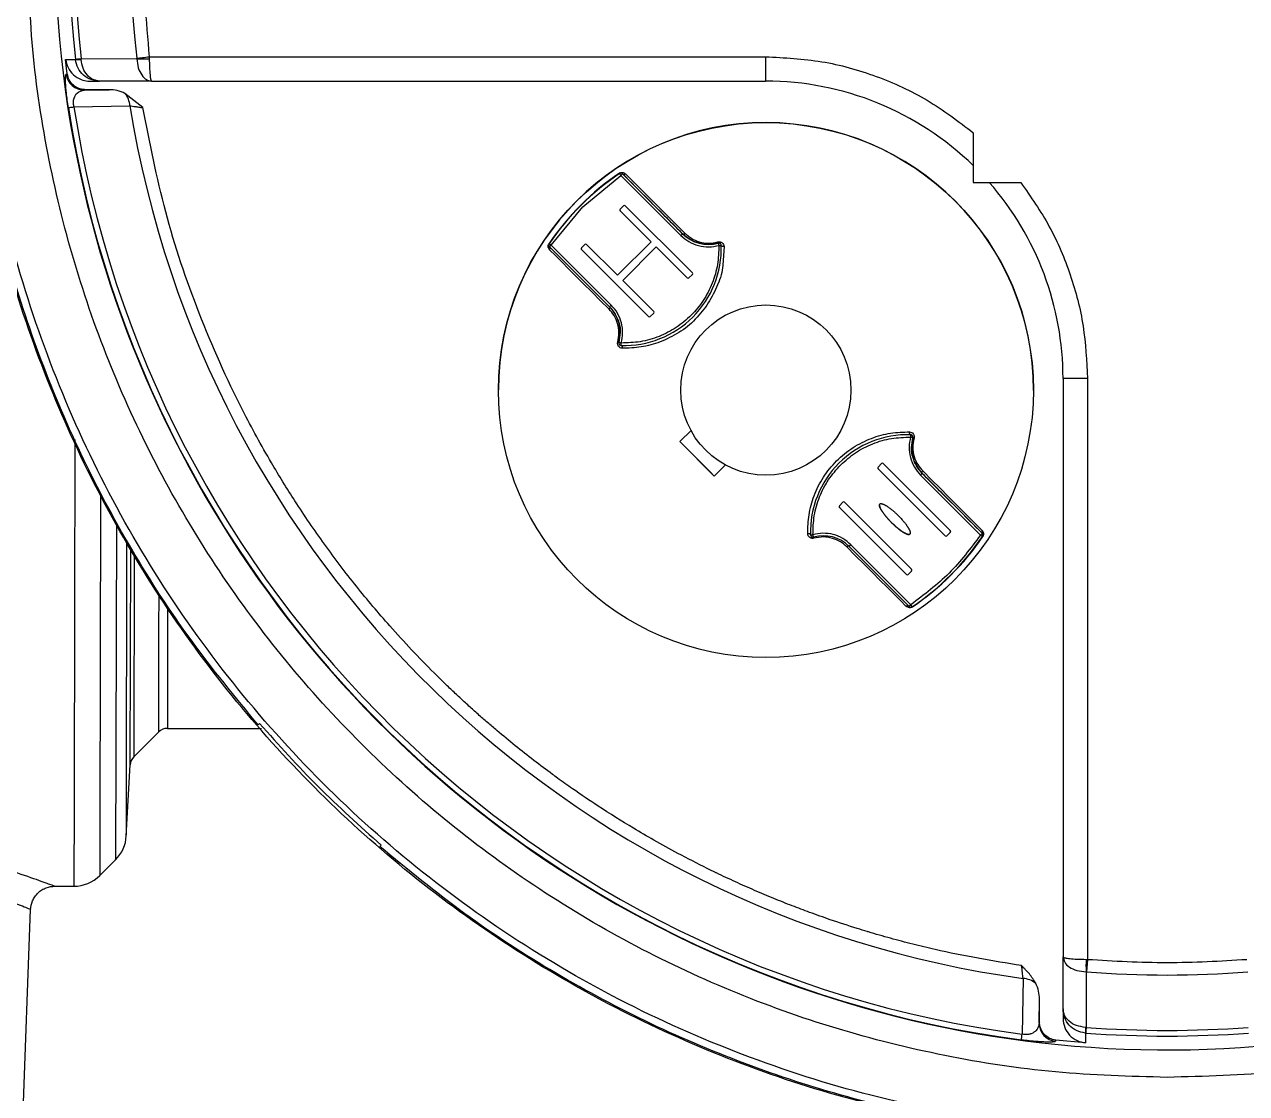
# Model space of a CAD drawing. Header units: millimetres. Extents: x 2404 to 4548, y 1024 to 2541.
# Drawn here: x 2964.2 to 3064.7, y 2118.3 to 2206.2 of the extents above; entities that cross this region are included whole.
import ezdxf

# ---------------------------------------------------------------- set-up
doc = ezdxf.new("R2010")
doc.units = ezdxf.units.MM

msp = doc.modelspace()

# ---------------------------------------------------------------- linework, layer by layer
at = {"color": 7, "linetype": 'Continuous', "lineweight": 25}
for p, q in [((2967.59, 2203.361), (2968.394, 2203.359)), ((2967.727, 2202.185), (2967.59, 2203.361)), ((2968.392, 2203.376), (2968.394, 2203.359)), ((2968.855, 2203.428), (2973.44, 2203.42)), ((2968.86, 2203.359), (2968.855, 2203.428)), ((2973.44, 2203.42), (2973.437, 2203.46)), ((2974.463, 2203.58), (3025.154, 2203.58)), ((2974.463, 2203.58), (2974.466, 2203.42)), ((3025.154, 2203.58), (3025.154, 2201.58)), ((2967.633, 2202.152), (2967.727, 2202.185)), ((2969.58, 2201.58), (2970.369, 2201.58)), ((2970.369, 2201.58), (2970.077, 2201.633)), ((2970.369, 2201.58), (2970.106, 2201.642)), ((2974.663, 2201.58), (2970.369, 2201.58)), ((2974.663, 2201.58), (3025.154, 2201.58)), ((2969.119, 2200.836), (2971.161, 2200.87)), ((2971.161, 2200.87), (2969.217, 2200.87)), ((2973.943, 2199.396), (2972.468, 2200.571)), ((2968.272, 2199.464), (2972.872, 2199.547)), ((3042.236, 2197.329), (3042.236, 2193.243)), ((3010.117, 2191.226), (3013.255, 2193.815)), ((3013.143, 2193.981), (3013.13, 2194.001)), ((3013.143, 2193.981), (3013.143, 2193.981)), ((3013.255, 2193.815), (3018.188, 2188.882)), ((3013.397, 2193.956), (3018.329, 2189.024)), ((3013.397, 2193.956), (3013.397, 2193.956)), ((3042.236, 2193.243), (3046.137, 2193.243)), ((3007.528, 2188.087), (3010.117, 2191.226)), ((3013.193, 2191.049), (3013.476, 2191.332)), ((3013.617, 2191.332), (3019.132, 2185.816)), ((3015.738, 2188.362), (3013.193, 2190.908)), ((3013.193, 2190.908), (3013.193, 2190.908)), ((3015.738, 2188.362), (3013.193, 2190.908)), ((3007.328, 2188.088), (3007.328, 2188.088)), ((3007.362, 2188.199), (3007.342, 2188.213)), ((3007.362, 2188.199), (3007.362, 2188.199)), ((3012.46, 2183.155), (3007.528, 2188.087)), ((3010.011, 2187.867), (3010.294, 2188.15)), ((3010.435, 2188.15), (3012.981, 2185.604)), ((3012.981, 2185.604), (3015.738, 2188.362)), ((3015.738, 2188.362), (3015.738, 2188.362)), ((3018.329, 2189.024), (3018.329, 2189.024)), ((3007.39, 2187.71), (3007.292, 2187.888)), ((3012.319, 2183.013), (3007.386, 2187.946)), ((3015.526, 2182.21), (3010.011, 2187.726)), ((3010.011, 2187.726), (3010.011, 2187.726)), ((3015.526, 2182.21), (3010.011, 2187.726)), ((3016.163, 2187.938), (3013.405, 2185.18)), ((3016.163, 2187.938), (3013.405, 2185.18)), ((3018.708, 2185.392), (3016.163, 2187.938)), ((3016.163, 2187.938), (3016.163, 2187.938)), ((3018.708, 2185.392), (3016.163, 2187.938)), ((3021.511, 2187.823), (3021.511, 2187.823)), ((3021.736, 2187.977), (3021.635, 2186.466)), ((3013.405, 2185.18), (3015.951, 2182.635)), ((3013.405, 2185.18), (3013.405, 2185.18)), ((3018.708, 2185.392), (3018.708, 2185.392)), ((3019.132, 2185.675), (3018.85, 2185.392)), ((3019.132, 2185.675), (3018.85, 2185.392)), ((3018.85, 2185.392), (3018.85, 2185.392)), ((3019.132, 2185.675), (3019.132, 2185.675)), ((3015.526, 2182.21), (3015.526, 2182.21)), ((3015.951, 2182.493), (3015.668, 2182.21)), ((3015.951, 2182.493), (3015.668, 2182.21)), ((3015.668, 2182.21), (3015.668, 2182.21)), ((3015.951, 2182.493), (3015.951, 2182.493)), ((3013.081, 2180.035), (3013.081, 2180.035)), ((3013.196, 2180.889), (3013.088, 2180.089)), ((3013.275, 2179.835), (3013.281, 2180.035)), ((3049.618, 2177.116), (3049.618, 2129.539)), ((3051.618, 2177.116), (3051.618, 2129.339)), ((3003.178, 2176.188), (3003.178, 2176.188)), ((3047.178, 2176.141), (3047.178, 2176.141)), ((3018.107, 2171.922), (3019.021, 2172.835)), ((3019.021, 2172.835), (3019.021, 2172.835)), ((3037.082, 2172.494), (3037.076, 2172.294)), ((3037.161, 2171.44), (3037.268, 2172.24)), ((3037.276, 2172.294), (3037.276, 2172.294)), ((3018.107, 2171.922), (3020.936, 2169.093)), ((3021.849, 2170.007), (3020.936, 2169.093)), ((3020.936, 2169.093), (3021.849, 2170.007)), ((3021.849, 2170.007), (3021.849, 2170.007)), ((3034.406, 2169.836), (3034.689, 2170.119)), ((3034.83, 2170.119), (3040.346, 2164.603)), ((3020.936, 2169.093), (3020.936, 2169.093)), ((3039.921, 2164.179), (3034.406, 2169.694)), ((3034.406, 2169.694), (3034.406, 2169.694)), ((3039.921, 2164.179), (3034.406, 2169.694)), ((3037.896, 2169.174), (3042.829, 2164.242)), ((3038.037, 2169.316), (3042.97, 2164.383)), ((3038.037, 2169.316), (3038.037, 2169.316)), ((3031.224, 2166.654), (3031.507, 2166.937)), ((3036.739, 2160.997), (3031.224, 2166.512)), ((3031.224, 2166.512), (3031.224, 2166.512)), ((3036.739, 2160.997), (3031.224, 2166.512)), ((3031.648, 2166.937), (3037.164, 2161.421)), ((2971.761, 2165.196), (2971.702, 2137.537)), ((3028.846, 2164.506), (3028.846, 2164.506)), ((3039.921, 2164.179), (3039.921, 2164.179)), ((3040.346, 2164.462), (3040.063, 2164.179)), ((3040.346, 2164.462), (3040.063, 2164.179)), ((3040.063, 2164.179), (3040.063, 2164.179)), ((3040.346, 2164.462), (3040.346, 2164.462)), ((3042.966, 2164.619), (3043.072, 2164.428)), ((3042.97, 2164.383), (3042.97, 2164.383)), ((3043.015, 2164.116), (3042.994, 2164.13)), ((3043.029, 2164.241), (3043.029, 2164.242)), ((2972.9, 2145.352), (2972.938, 2163.114)), ((3036.96, 2158.373), (3032.027, 2163.305)), ((3037.101, 2158.514), (3032.168, 2163.447)), ((2973.229, 2162.678), (2973.193, 2146.006)), ((3036.739, 2160.997), (3036.739, 2160.997)), ((3037.164, 2161.28), (3036.881, 2160.997)), ((3037.164, 2161.28), (3036.881, 2160.997)), ((3036.881, 2160.997), (3036.881, 2160.997)), ((3037.164, 2161.28), (3037.164, 2161.28)), ((3036.902, 2158.278), (3036.724, 2158.377)), ((3037.213, 2158.348), (3037.227, 2158.328)), ((2973.193, 2146.006), (2975.246, 2148.051)), ((2975.954, 2148.342), (2983.702, 2148.325)), ((2983.429, 2148.617), (2983.541, 2148.728)), ((2972.579, 2139.464), (2972.9, 2145.352)), ((2993.536, 2138.733), (2993.425, 2138.621)), ((2970.392, 2136.233), (2971.702, 2137.537)), ((2966.711, 2135.362), (2968.269, 2135.358)), ((2963.965, 2113.368), (2964.708, 2133.436)), ((3049.618, 2129.539), (3049.673, 2129.493)), ((3049.618, 2129.539), (3049.685, 2129.318)), ((3049.618, 2125.26), (3049.618, 2129.539)), ((3051.51, 2129.34), (3051.618, 2129.339)), ((3051.618, 2129.339), (3051.537, 2128.31)), ((3046.332, 2127.766), (3046.25, 2123.179)), ((3051.537, 2128.31), (3051.51, 2128.311)), ((3051.51, 2128.311), (3051.516, 2123.742)), ((3047.646, 2124.089), (3047.679, 2126.054)), ((3047.679, 2124.183), (3047.679, 2126.054)), ((3049.618, 2125.26), (3049.618, 2124.474)), ((3051.516, 2123.742), (3051.469, 2123.744)), ((3051.469, 2123.278), (3051.481, 2123.278)), ((3051.469, 2123.278), (3051.471, 2122.477)), ((3049.027, 2122.69), (3048.995, 2122.599)), ((3051.471, 2122.477), (3049.027, 2122.69))]:
    msp.add_line(p, q, dxfattribs=at)
at = {"color": 7, "linetype": 'Continuous', "lineweight": 25, "flags": 128}
for points in [[(2968.392, 2203.376), (2968.406, 2203.378), (2968.434, 2203.381), (2968.474, 2203.385), (2968.527, 2203.391), (2968.592, 2203.399), (2968.669, 2203.407), (2968.757, 2203.417), (2968.855, 2203.428)], [(2973.437, 2203.46), (2973.544, 2203.473), (2973.659, 2203.486), (2973.782, 2203.5), (2973.911, 2203.516), (2974.044, 2203.531), (2974.182, 2203.547), (2974.321, 2203.564), (2974.463, 2203.58)], [(2969.119, 2200.836), (2969.174, 2200.855), (2969.217, 2200.87)], [(2967.812, 2199.393), (2967.826, 2199.395), (2967.853, 2199.399), (2967.893, 2199.405), (2967.946, 2199.413), (2968.011, 2199.423), (2968.087, 2199.435), (2968.175, 2199.449), (2968.272, 2199.464)], [(3013.143, 2193.981), (3013.146, 2193.977), (3013.152, 2193.968), (3013.162, 2193.953), (3013.176, 2193.932), (3013.193, 2193.907), (3013.213, 2193.878), (3013.234, 2193.847), (3013.255, 2193.815)], [(3013.397, 2193.956), (3013.394, 2193.954), (3013.386, 2193.946), (3013.373, 2193.932), (3013.355, 2193.915), (3013.334, 2193.893), (3013.31, 2193.869), (3013.283, 2193.842), (3013.255, 2193.815)], [(3013.633, 2193.953), (3014.115, 2193.47), (3014.637, 2192.948), (3015.198, 2192.387), (3015.797, 2191.788), (3016.43, 2191.155), (3017.097, 2190.488), (3017.796, 2189.789), (3018.525, 2189.06)], [(3018.329, 2189.024), (3018.346, 2189.012), (3018.366, 2189.005), (3018.389, 2189.002), (3018.414, 2189.005), (3018.441, 2189.012), (3018.47, 2189.024), (3018.498, 2189.04), (3018.525, 2189.06)], [(3007.362, 2188.199), (3007.365, 2188.197), (3007.375, 2188.191), (3007.39, 2188.18), (3007.411, 2188.166), (3007.436, 2188.149), (3007.464, 2188.13), (3007.496, 2188.109), (3007.528, 2188.087)], [(3007.386, 2187.946), (3007.389, 2187.949), (3007.397, 2187.957), (3007.41, 2187.97), (3007.428, 2187.987), (3007.449, 2188.009), (3007.474, 2188.033), (3007.5, 2188.06), (3007.528, 2188.087)], [(3018.329, 2189.024), (3018.327, 2189.021), (3018.319, 2189.013), (3018.306, 2189), (3018.288, 2188.982), (3018.267, 2188.961), (3018.242, 2188.936), (3018.216, 2188.91), (3018.188, 2188.882)], [(3021.254, 2188.255), (3021.255, 2188.251), (3021.258, 2188.24), (3021.263, 2188.222), (3021.27, 2188.198), (3021.278, 2188.169), (3021.287, 2188.136), (3021.297, 2188.099), (3021.308, 2188.062)], [(3021.308, 2188.062), (3021.347, 2188.063), (3021.384, 2188.064), (3021.419, 2188.065), (3021.449, 2188.066), (3021.474, 2188.067), (3021.492, 2188.067), (3021.504, 2188.068), (3021.508, 2188.068)], [(3021.736, 2187.977), (3021.693, 2187.976), (3021.652, 2187.978), (3021.612, 2187.985), (3021.577, 2187.996), (3021.548, 2188.011), (3021.526, 2188.028), (3021.513, 2188.047), (3021.508, 2188.068)], [(3012.283, 2182.818), (3011.554, 2183.546), (3010.855, 2184.245), (3010.188, 2184.913), (3009.554, 2185.546), (3008.956, 2186.144), (3008.395, 2186.706), (3007.873, 2187.228), (3007.39, 2187.71)], [(3012.319, 2183.013), (3012.322, 2183.016), (3012.33, 2183.024), (3012.343, 2183.037), (3012.36, 2183.055), (3012.382, 2183.076), (3012.406, 2183.101), (3012.433, 2183.127), (3012.46, 2183.155)], [(3012.319, 2183.013), (3012.331, 2182.997), (3012.338, 2182.977), (3012.341, 2182.954), (3012.338, 2182.929), (3012.331, 2182.901), (3012.319, 2182.873), (3012.303, 2182.845), (3012.283, 2182.818)], [(3013.088, 2180.089), (3013.092, 2180.088), (3013.103, 2180.085), (3013.121, 2180.08), (3013.145, 2180.073), (3013.174, 2180.065), (3013.207, 2180.056), (3013.243, 2180.046), (3013.281, 2180.035)], [(3013.275, 2179.835), (3013.295, 2179.83), (3013.315, 2179.816), (3013.332, 2179.794), (3013.346, 2179.765), (3013.357, 2179.73), (3013.364, 2179.691), (3013.367, 2179.65), (3013.366, 2179.607)], [(3051.618, 2177.116), (3051.228, 2177.116), (3050.852, 2177.116), (3050.507, 2177.116), (3050.204, 2177.116), (3049.955, 2177.116), (3049.77, 2177.116), (3049.656, 2177.116), (3049.618, 2177.116)], [(2968.348, 2172.101), (2968.346, 2171.243), (2968.337, 2166.94), (2968.328, 2162.845), (2968.32, 2158.976), (2968.312, 2155.353), (2968.305, 2151.989), (2968.298, 2148.902), (2968.292, 2146.104), (2968.287, 2143.608), (2968.282, 2141.426), (2968.278, 2139.567), (2968.275, 2138.04), (2968.272, 2136.85), (2968.27, 2136.005), (2968.269, 2135.507), (2968.269, 2135.358)], [(3037.082, 2172.494), (3037.061, 2172.499), (3037.042, 2172.513), (3037.024, 2172.535), (3037.01, 2172.564), (3036.999, 2172.599), (3036.992, 2172.638), (3036.989, 2172.679), (3036.991, 2172.722)], [(3037.268, 2172.24), (3037.265, 2172.241), (3037.254, 2172.244), (3037.236, 2172.249), (3037.212, 2172.256), (3037.183, 2172.264), (3037.149, 2172.273), (3037.113, 2172.283), (3037.076, 2172.294)], [(3020.936, 2169.093), (3020.583, 2169.446), (3020.229, 2169.8), (3019.875, 2170.154), (3019.521, 2170.508), (3019.167, 2170.862), (3018.814, 2171.215), (3018.46, 2171.569), (3018.107, 2171.922)], [(3038.037, 2169.316), (3038.035, 2169.313), (3038.027, 2169.305), (3038.014, 2169.292), (3037.996, 2169.274), (3037.975, 2169.253), (3037.95, 2169.228), (3037.924, 2169.202), (3037.896, 2169.174)], [(3038.037, 2169.316), (3038.026, 2169.332), (3038.018, 2169.352), (3038.016, 2169.375), (3038.018, 2169.4), (3038.026, 2169.428), (3038.038, 2169.456), (3038.054, 2169.484), (3038.074, 2169.511)], [(3038.074, 2169.511), (3038.802, 2168.783), (3039.501, 2168.084), (3040.169, 2167.417), (3040.802, 2166.783), (3041.4, 2166.185), (3041.962, 2165.624), (3042.484, 2165.101), (3042.966, 2164.619)], [(2970.459, 2167.417), (2970.457, 2166.376), (2970.448, 2162.317), (2970.44, 2158.495), (2970.432, 2154.928), (2970.425, 2151.633), (2970.419, 2148.624), (2970.413, 2145.917), (2970.408, 2143.524), (2970.403, 2141.455), (2970.4, 2139.721), (2970.397, 2138.329), (2970.395, 2137.286), (2970.393, 2136.597), (2970.392, 2136.265), (2970.392, 2136.233)], [(3028.849, 2164.261), (3028.844, 2164.282), (3028.83, 2164.301), (3028.808, 2164.318), (3028.779, 2164.333), (3028.744, 2164.344), (3028.705, 2164.351), (3028.663, 2164.353), (3028.621, 2164.352)], [(3028.849, 2164.261), (3028.853, 2164.261), (3028.864, 2164.262), (3028.883, 2164.262), (3028.908, 2164.263), (3028.938, 2164.264), (3028.972, 2164.265), (3029.01, 2164.266), (3029.049, 2164.267)], [(3029.102, 2164.074), (3029.101, 2164.078), (3029.098, 2164.089), (3029.093, 2164.107), (3029.087, 2164.131), (3029.079, 2164.16), (3029.069, 2164.193), (3029.059, 2164.23), (3029.049, 2164.267)], [(3042.97, 2164.383), (3042.967, 2164.38), (3042.959, 2164.372), (3042.946, 2164.359), (3042.929, 2164.342), (3042.907, 2164.32), (3042.883, 2164.296), (3042.856, 2164.269), (3042.829, 2164.242)], [(3042.829, 2164.242), (3042.861, 2164.22), (3042.892, 2164.199), (3042.921, 2164.179), (3042.946, 2164.162), (3042.966, 2164.149), (3042.982, 2164.138), (3042.991, 2164.132), (3042.994, 2164.13)], [(3032.027, 2163.305), (3032.011, 2163.317), (3031.991, 2163.324), (3031.968, 2163.327), (3031.942, 2163.324), (3031.915, 2163.317), (3031.887, 2163.305), (3031.859, 2163.289), (3031.831, 2163.269)], [(3036.724, 2158.377), (3036.242, 2158.859), (3035.719, 2159.381), (3035.158, 2159.942), (3034.56, 2160.541), (3033.926, 2161.174), (3033.259, 2161.841), (3032.56, 2162.54), (3031.831, 2163.269)], [(3032.027, 2163.305), (3032.03, 2163.308), (3032.038, 2163.316), (3032.051, 2163.329), (3032.068, 2163.347), (3032.09, 2163.368), (3032.114, 2163.393), (3032.141, 2163.419), (3032.168, 2163.447)], [(3036.96, 2158.373), (3036.962, 2158.375), (3036.97, 2158.383), (3036.983, 2158.396), (3037.001, 2158.414), (3037.023, 2158.436), (3037.047, 2158.46), (3037.073, 2158.486), (3037.101, 2158.514)], [(3037.213, 2158.348), (3037.211, 2158.352), (3037.205, 2158.361), (3037.194, 2158.376), (3037.18, 2158.397), (3037.163, 2158.422), (3037.144, 2158.451), (3037.123, 2158.482), (3037.101, 2158.514)], [(3047.679, 2124.183), (3047.661, 2124.13), (3047.646, 2124.089)], [(3051.516, 2123.742), (3051.508, 2123.644), (3051.502, 2123.555), (3051.496, 2123.478), (3051.491, 2123.413), (3051.487, 2123.36), (3051.484, 2123.319), (3051.482, 2123.292), (3051.481, 2123.278)], [(3046.189, 2122.718), (3046.191, 2122.732), (3046.195, 2122.759), (3046.2, 2122.8), (3046.207, 2122.852), (3046.216, 2122.918), (3046.226, 2122.994), (3046.237, 2123.082), (3046.25, 2123.179)]]:
    msp.add_lwpolyline(points, dxfattribs=at)
at = {"color": 7, "linetype": 'Continuous', "lineweight": 25}
for centre, radius in [((3025.178, 2176.165), 22), ((3025.178, 2176.164), 7)]:
    msp.add_circle(centre, radius, dxfattribs=at)
for centre, radius, start, end in [((3058.179, 2213.37), 91.48, 295.79271, 180), ((3058.179, 2213.37), 90.341, 353.64897, 186.35103), ((3058.179, 2213.37), 89.875, 353.64897, 186.35103), ((3058.179, 2213.37), 85.319, 353.33017, 186.66983), ((3058.179, 2213.37), 91.48, 180, 290.22656), ((2968.627, 2205.184), 1.84, 262.72784, 277.27081), ((2973.953, 2217.742), 14.332, 267.94958, 272.05017), ((2969.122, 2202.337), 1.5, 187.07071, 269.91276), ((3025.154, 2177.116), 24.464, 45.7131, 90), ((2971.111, 2199.444), 1.764, 3.33536, 39.6988), ((3058.179, 2213.37), 91.441, 188.79238, 262.46584), ((3058.179, 2213.37), 90.976, 188.79238, 262.46584), ((3058.179, 2213.37), 86.42, 189.2043, 262.12076), ((3025.178, 2176.165), 22, 359.93876, 179.93876), ((3025.178, 2176.165), 21.524, 124.039, 145.96101), ((3025.178, 2176.164), 21.5, 124.039, 145.96101), ((3025.178, 2176.165), 21.5, 124.039, 145.96101), ((3013.255, 2193.815), 0.2, 45, 124.039), ((3013.517, 2194.093), 0.182, 228.62275, 309.53632), ((3025.154, 2177.116), 24.464, 0, 41.23805), ((3013.546, 2191.261), 0.1, 45, 135), ((3013.264, 2190.978), 0.1, 135, 225), ((3013.264, 2190.978), 0.1, 179.93876, 225), ((3007.528, 2188.087), 0.2, 145.96101, 225), ((3010.364, 2188.079), 0.1, 45, 135), ((3013.511, 2187.832), 8, 268.3094, 1.69061), ((3020.451, 2191.145), 3, 225, 285.53097), ((3020.574, 2188.148), 0.689, 8.91012, 16.87572), ((3021.308, 2188.062), 0.2, 45, 105.53097), ((3021.308, 2188.062), 0.2, 1.69061, 45), ((3007.25, 2187.826), 0.182, 320.52206, 40.08436), ((3010.082, 2187.796), 0.1, 135, 225), ((3010.082, 2187.796), 0.1, 179.93876, 225), ((3018.779, 2185.463), 0.1, 225, 315), ((3018.779, 2185.463), 0.1, 225, 315), ((3019.062, 2185.746), 0.1, 315, 45), ((3019.062, 2185.746), 0.1, 315, 359.93876), ((3010.198, 2180.892), 3, 344.46904, 45), ((3015.597, 2182.281), 0.1, 225, 315), ((3015.597, 2182.281), 0.1, 225, 315), ((3015.88, 2182.564), 0.1, 315, 45), ((3015.88, 2182.564), 0.1, 315, 359.93876), ((3013.195, 2180.769), 0.689, 253.12457, 261.08826), ((3013.281, 2180.035), 0.2, 164.46904, 225), ((3013.281, 2180.035), 0.2, 225, 268.3094), ((3036.846, 2164.497), 8, 88.3094, 181.69061), ((3037.076, 2172.294), 0.2, 45, 88.3094), ((3040.159, 2171.437), 3, 164.46904, 225), ((3037.076, 2172.294), 0.2, 344.46904, 45), ((3037.162, 2171.56), 0.688, 73.124, 81.09101), ((3034.76, 2170.048), 0.1, 45, 135), ((3034.477, 2169.765), 0.1, 135, 225), ((3034.477, 2169.765), 0.1, 179.93876, 225), ((3031.578, 2166.866), 0.1, 45, 135), ((3031.295, 2166.583), 0.1, 135, 225), ((3031.295, 2166.583), 0.1, 179.93876, 225), ((3029.049, 2164.267), 0.2, 181.69061, 225), ((3029.049, 2164.267), 0.2, 225, 285.53097), ((3029.906, 2161.184), 3, 45, 105.53097), ((3029.783, 2164.181), 0.689, 188.91062, 196.87572), ((3025.178, 2176.164), 21.5, 304.039, 325.96101), ((3025.178, 2176.165), 21.524, 304.039, 325.96101), ((3039.992, 2164.25), 0.1, 225, 315), ((3039.992, 2164.25), 0.1, 225, 315), ((3040.275, 2164.533), 0.1, 315, 45), ((3040.275, 2164.533), 0.1, 315, 359.93876), ((3043.106, 2164.503), 0.182, 140.46383, 221.37738), ((3042.829, 2164.242), 0.2, 325.96101, 45), ((3036.81, 2161.068), 0.1, 225, 315), ((3036.81, 2161.068), 0.1, 225, 315), ((3037.093, 2161.351), 0.1, 315, 45), ((3037.093, 2161.351), 0.1, 315, 359.93876), ((3036.84, 2158.236), 0.182, 49.91552, 129.47781), ((3037.101, 2158.514), 0.2, 225, 304.039), ((2975.952, 2147.342), 1, 89.87803, 134.86738), ((2973.899, 2145.298), 1, 134.87751, 176.87751), ((2969.585, 2139.663), 3, 314.87751, 356.87751), ((2968.275, 2138.358), 3, 269.87751, 314.87751), ((3072.845, 2128.826), 21.341, 178.61808, 181.38192), ((3046.248, 2125.996), 1.772, 50.3646, 87.29391), ((3058.179, 2213.37), 85.319, 265.53552, 274.46448), ((3049.147, 2124.091), 1.5, 180.08872, 264.21159), ((3054.178, 2123.511), 2.719, 175.08834, 184.91166), ((3058.179, 2213.37), 89.875, 265.74841, 274.25159), ((3058.179, 2213.37), 90.341, 265.74841, 274.25159)]:
    msp.add_arc(centre, radius, start, end, dxfattribs=at)
for points in [[(3058.179, 2297.656), (3055.216, 2297.566), (3049.291, 2297.385), (3040.501, 2295.93), (3031.908, 2293.625), (3023.607, 2290.411), (3015.69, 2286.345), (3008.245, 2281.467), (3001.355, 2275.833), (2995.096, 2269.505), (2989.538, 2262.554), (2984.743, 2255.056), (2980.763, 2247.095), (2977.644, 2238.759), (2975.415, 2230.141), (2974.124, 2221.338), (2973.699, 2212.439), (2974.208, 2206.533), (2974.463, 2203.58)], [(3141.895, 2203.58), (3142.149, 2206.533), (3142.658, 2212.439), (3142.234, 2221.338), (3140.942, 2230.141), (3138.714, 2238.759), (3135.595, 2247.095), (3131.615, 2255.056), (3126.819, 2262.554), (3121.261, 2269.505), (3115.002, 2275.833), (3108.112, 2281.467), (3100.667, 2286.345), (3092.75, 2290.411), (3084.449, 2293.625), (3075.856, 2295.93), (3067.067, 2297.385), (3061.141, 2297.566), (3058.179, 2297.656)], [(3058.179, 2119.63), (3055.111, 2119.717), (3048.976, 2119.891), (3039.861, 2121.294), (3030.924, 2123.519), (3022.248, 2126.627), (3013.919, 2130.566), (3006.016, 2135.303), (2998.615, 2140.792), (2991.788, 2146.98), (2985.6, 2153.807), (2980.111, 2161.207), (2975.374, 2169.111), (2971.435, 2177.44), (2968.328, 2186.115), (2966.102, 2195.053), (2964.699, 2204.168), (2964.525, 2210.303), (2964.438, 2213.371)], [(3151.919, 2213.371), (3151.832, 2210.303), (3151.658, 2204.168), (3150.255, 2195.053), (3148.03, 2186.115), (3144.922, 2177.44), (3140.984, 2169.111), (3136.246, 2161.207), (3130.758, 2153.807), (3124.57, 2146.98), (3117.743, 2140.792), (3110.342, 2135.303), (3102.439, 2130.566), (3094.109, 2126.627), (3085.434, 2123.519), (3076.496, 2121.294), (3067.382, 2119.891), (3061.246, 2119.717), (3058.179, 2119.63)], [(3025.154, 2203.58), (3026.702, 2203.502), (3029.798, 2203.346), (3034.289, 2202.079), (3038.538, 2200.147), (3041.003, 2198.268), (3042.236, 2197.329)], [(3047.389, 2115.697), (3043.738, 2116.221), (3036.434, 2117.269), (3025.791, 2120.389), (3015.548, 2124.597), (3005.847, 2129.952), (2996.808, 2136.357), (2988.546, 2143.738), (2981.165, 2152), (2974.76, 2161.039), (2969.405, 2170.74), (2965.197, 2180.983), (2962.077, 2191.626), (2961.029, 2198.93), (2960.505, 2202.581)], [(3040.847, 2115.9), (3037.552, 2116.586), (3030.964, 2117.959), (3021.412, 2121.279), (3012.228, 2125.483), (3003.525, 2130.619), (2995.389, 2136.608), (2987.904, 2143.396), (2981.149, 2150.909), (2975.194, 2159.072), (2970.096, 2167.796), (2965.931, 2176.998), (2962.651, 2186.564), (2961.307, 2193.158), (2960.634, 2196.456)], [(2983.429, 2148.617), (2981.542, 2150.913), (2977.768, 2155.506), (2972.923, 2163.007), (2968.722, 2170.878), (2965.275, 2179.107), (2962.522, 2187.601), (2961.347, 2193.429), (2960.759, 2196.343)], [(3018.329, 2189.024), (3017.365, 2189.988), (3015.436, 2191.917), (3014.077, 2193.277), (3013.397, 2193.956)], [(3046.137, 2193.243), (3046.964, 2192.055), (3048.618, 2189.68), (3050.307, 2185.665), (3051.414, 2181.453), (3051.55, 2178.562), (3051.618, 2177.116)], [(3042.97, 2164.383), (3042.29, 2165.063), (3040.931, 2166.423), (3039.002, 2168.351), (3038.037, 2169.316)], [(3042.829, 2164.242), (3042.011, 2163.15), (3040.377, 2160.966), (3038.193, 2159.331), (3037.101, 2158.514)], [(2983.541, 2148.728), (2985.117, 2146.973), (2988.27, 2143.462), (2991.781, 2140.309), (2993.536, 2138.733)], [(3041.151, 2115.951), (3038.237, 2116.539), (3032.409, 2117.714), (3023.915, 2120.467), (3015.686, 2123.914), (3007.815, 2128.115), (3000.314, 2132.96), (2995.721, 2136.734), (2993.425, 2138.621)], [(3051.618, 2129.339), (3053.805, 2129.211), (3058.179, 2128.955), (3062.553, 2129.211), (3064.74, 2129.339)]]:
    msp.add_open_spline(points, degree=3, dxfattribs=at)
for points, knots in [([(2967.59, 2203.361), (2967.639, 2203.132), (2967.742, 2202.654), (2968.208, 2202.062), (2968.798, 2201.702), (2969.279, 2201.588), (2969.522, 2201.582), (2969.58, 2201.58)], [0, 0, 0, 0, 0.2384851, 0.4994878, 0.7493253, 0.9396747, 1, 1, 1, 1]), ([(2970.077, 2201.633), (2969.943, 2201.649), (2969.571, 2201.695), (2969.039, 2202.046), (2968.558, 2202.621), (2968.449, 2203.111), (2968.394, 2203.359)], [0, 0, 0, 0, 0.1562506, 0.4311733, 0.712703, 1, 1, 1, 1]), ([(2970.106, 2201.642), (2970.017, 2201.657), (2969.747, 2201.702), (2969.353, 2202.047), (2968.985, 2202.621), (2968.902, 2203.111), (2968.86, 2203.359)], [0, 0, 0, 0, 0.138579, 0.4192597, 0.7066858, 1, 1, 1, 1]), ([(2973.44, 2203.42), (2973.47, 2203.166), (2973.53, 2202.663), (2973.827, 2202.061), (2974.217, 2201.657), (2974.515, 2201.606), (2974.663, 2201.58)], [0, 0, 0, 0, 0.2577147, 0.5100976, 0.7565093, 1, 1, 1, 1]), ([(2974.466, 2203.42), (2974.47, 2203.181), (2974.48, 2202.69), (2974.523, 2202.11), (2974.574, 2201.777), (2974.62, 2201.609), (2974.648, 2201.59), (2974.663, 2201.58)], [0, 0, 0, 0, 0.24183895, 0.49912391, 0.70899919, 0.84445044, 1, 1, 1, 1]), ([(2967.812, 2199.393), (2967.781, 2199.603), (2967.717, 2200.035), (2967.651, 2200.617), (2967.604, 2201.122), (2967.574, 2201.626), (2967.575, 2202.052), (2967.613, 2202.118), (2967.633, 2202.152)], [0, 0, 0, 0, 0.1207862, 0.249076, 0.3731346, 0.5013753, 0.7404661, 1, 1, 1, 1]), ([(2969.217, 2200.87), (2969.108, 2200.877), (2968.901, 2200.89), (2968.555, 2201.006), (2968.185, 2201.243), (2967.85, 2201.656), (2967.768, 2202.01), (2967.727, 2202.185)], [0, 0, 0, 0, 0.150225, 0.2871088, 0.5005337, 0.7538342, 1, 1, 1, 1]), ([(2968.272, 2199.464), (2968.259, 2199.531), (2968.233, 2199.665), (2968.229, 2199.859), (2968.246, 2200.033), (2968.321, 2200.347), (2968.602, 2200.734), (2968.917, 2200.796), (2969.119, 2200.836)], [0, 0, 0, 0, 0.0574109, 0.1145191, 0.1752599, 0.2413213, 0.5124894, 1, 1, 1, 1]), ([(2972.468, 2200.571), (2972.258, 2200.659), (2971.84, 2200.836), (2971.387, 2200.859), (2971.161, 2200.87)], [0, 0, 0, 0, 0.5015357, 1, 1, 1, 1]), ([(2972.872, 2199.547), (2973.013, 2199.528), (2973.237, 2199.499), (2973.615, 2199.446), (2973.83, 2199.413), (2973.943, 2199.396)], [0, 0, 0, 0, 0.4463965, 0.7099365, 1, 1, 1, 1]), ([(3046.205, 2128.827), (3043.825, 2129.217), (3041.134, 2129.658), (3038.173, 2130.357), (3037.254, 2130.584), (3036.337, 2130.821), (3035.423, 2131.069), (3034.512, 2131.326), (3033.874, 2131.514), (3033.268, 2131.697), (3032.219, 2132.019), (3030.638, 2132.537), (3028.856, 2133.169), (3027.311, 2133.752), (3026.067, 2134.247), (3025.036, 2134.675), (3024.245, 2135.013), (3023.457, 2135.359), (3022.672, 2135.713), (3021.892, 2136.075), (3021.346, 2136.335), (3020.828, 2136.585), (3019.762, 2137.106), (3018.063, 2137.979), (3016.053, 2139.087), (3013.859, 2140.368), (3011.625, 2141.769), (3009.553, 2143.17), (3008.311, 2144.055), (3007.249, 2144.83), (3006.084, 2145.706), (3004.561, 2146.906), (3003.294, 2147.952), (3002.282, 2148.818), (3001.513, 2149.492), (3000.752, 2150.176), (2999.999, 2150.868), (2999.255, 2151.569), (2998.742, 2152.065), (2998.288, 2152.508), (2996.82, 2153.958), (2994.45, 2156.472), (2991.462, 2160.022), (2988.857, 2163.453), (2986.536, 2166.855), (2984.279, 2170.521), (2981.493, 2175.602), (2978.438, 2182.446), (2975.636, 2190.782), (2974.507, 2196.524), (2973.943, 2199.396)], [0, 0, 0, 0, 0.0669054, 0.0756699, 0.0844343, 0.0931986, 0.1019628, 0.110727, 0.119491, 0.1204246, 0.1282783, 0.1499631, 0.1666235, 0.1807533, 0.1958166, 0.2037808, 0.2117449, 0.219709, 0.2276731, 0.2356371, 0.2436011, 0.2444503, 0.2516161, 0.2765316, 0.2974645, 0.315335, 0.3470796, 0.3706379, 0.3847586, 0.3894352, 0.4071383, 0.4252052, 0.4432721, 0.4527358, 0.4621996, 0.4716633, 0.481127, 0.4905907, 0.5000544, 0.5009281, 0.5082098, 0.5573213, 0.596775, 0.6369947, 0.6768853, 0.7110643, 0.7564848, 0.8376565, 0.9188283, 1, 1, 1, 1]), ([(3013.13, 2194.001), (3013.143, 2194.009), (3013.17, 2194.026), (3013.23, 2194.052), (3013.33, 2194.075), (3013.492, 2194.061), (3013.576, 2193.996), (3013.633, 2193.953)], [0, 0, 0, 0, 0.0577492, 0.1171536, 0.2515259, 0.5011744, 1, 1, 1, 1]), ([(3013.397, 2193.956), (3013.372, 2193.976), (3013.334, 2194.006), (3013.259, 2194.018), (3013.204, 2194.01), (3013.171, 2193.996), (3013.154, 2193.988), (3013.147, 2193.983), (3013.143, 2193.981)], [0, 0, 0, 0, 0.5000319, 0.7731632, 0.9111257, 0.9596463, 0.9804477, 1, 1, 1, 1]), ([(3018.525, 2189.06), (3018.692, 2188.914), (3019.025, 2188.622), (3019.686, 2188.335), (3020.445, 2188.199), (3020.97, 2188.298), (3021.233, 2188.348)], [0, 0, 0, 0, 0.2497602, 0.5001555, 0.7501876, 1, 1, 1, 1]), ([(3007.292, 2187.888), (3007.289, 2187.892), (3007.268, 2187.928), (3007.27, 2188.014), (3007.29, 2188.112), (3007.317, 2188.173), (3007.334, 2188.2), (3007.342, 2188.213)], [0, 0, 0, 0, 0.0641655, 0.529622, 0.7809744, 0.8920347, 1, 1, 1, 1]), ([(3021.308, 2188.062), (3021.292, 2187.537), (3021.262, 2186.476), (3020.808, 2184.933), (3020.071, 2183.512), (3019.064, 2182.279), (3017.831, 2181.271), (3016.41, 2180.535), (3014.866, 2180.081), (3013.806, 2180.05), (3013.281, 2180.035)], [0, 0, 0, 0, 0.123694, 0.25, 0.376306, 0.5, 0.623694, 0.75, 0.876306, 1, 1, 1, 1]), ([(3018.188, 2188.882), (3018.399, 2188.701), (3018.827, 2188.332), (3019.628, 2188.017), (3020.481, 2187.898), (3021.035, 2188.008), (3021.308, 2188.062)], [0, 0, 0, 0, 0.24558897, 0.5, 0.75441103, 1, 1, 1, 1]), ([(3021.254, 2188.255), (3020.982, 2188.202), (3020.421, 2188.095), (3019.617, 2188.232), (3018.89, 2188.537), (3018.524, 2188.855), (3018.329, 2189.024)], [0, 0, 0, 0, 0.2426639, 0.4999333, 0.7349896, 1, 1, 1, 1]), ([(3021.233, 2188.348), (3021.265, 2188.354), (3021.329, 2188.368), (3021.425, 2188.356), (3021.514, 2188.326), (3021.614, 2188.261), (3021.709, 2188.147), (3021.727, 2188.034), (3021.736, 2187.977)], [0, 0, 0, 0, 0.1236923, 0.2502132, 0.3734406, 0.5010443, 0.7499661, 1, 1, 1, 1]), ([(3021.508, 2188.068), (3021.507, 2188.077), (3021.505, 2188.103), (3021.489, 2188.153), (3021.454, 2188.204), (3021.403, 2188.241), (3021.353, 2188.259), (3021.303, 2188.264), (3021.27, 2188.258), (3021.254, 2188.255)], [0, 0, 0, 0, 0.0858052, 0.25106, 0.5005164, 0.655876, 0.7885052, 0.9015382, 1, 1, 1, 1]), ([(3021.635, 2186.466), (3021.634, 2186.452), (3021.6, 2185.921), (3021.461, 2185.346), (3021.202, 2184.836), (3021.199, 2184.829)], [0, 0, 0, 0, 0.026888, 0.9870385, 1, 1, 1, 1]), ([(3021.199, 2184.829), (3020.974, 2184.317), (3020.525, 2183.296), (3019.758, 2182.436), (3019.375, 2182.008)], [0, 0, 0, 0, 0.5014689, 1, 1, 1, 1]), ([(3013.281, 2180.035), (3013.335, 2180.307), (3013.445, 2180.862), (3013.325, 2181.715), (3013.01, 2182.516), (3012.642, 2182.944), (3012.46, 2183.155)], [0, 0, 0, 0, 0.245589, 0.5, 0.754411, 1, 1, 1, 1]), ([(3012.995, 2180.11), (3013.044, 2180.372), (3013.143, 2180.898), (3013.008, 2181.657), (3012.721, 2182.317), (3012.429, 2182.651), (3012.283, 2182.818)], [0, 0, 0, 0, 0.2498124, 0.4998445, 0.7502398, 1, 1, 1, 1]), ([(3012.319, 2183.013), (3012.489, 2182.819), (3012.809, 2182.453), (3013.098, 2181.724), (3013.236, 2181.185), (3013.197, 2180.893), (3013.196, 2180.889)], [0, 0, 0, 0, 0.3481323, 0.6568931, 0.994853, 1, 1, 1, 1]), ([(3019.375, 2182.008), (3019.37, 2182.001), (3019.003, 2181.545), (3018.016, 2180.861), (3016.514, 2180.076), (3014.91, 2179.645), (3013.881, 2179.62), (3013.366, 2179.607)], [0, 0, 0, 0, 0.00364592, 0.25244597, 0.50144469, 0.75030422, 1, 1, 1, 1]), ([(3013.366, 2179.607), (3013.309, 2179.616), (3013.196, 2179.633), (3013.082, 2179.728), (3013.017, 2179.829), (3012.987, 2179.917), (3012.975, 2180.013), (3012.988, 2180.078), (3012.995, 2180.11)], [0, 0, 0, 0, 0.24960183, 0.49829619, 0.62558928, 0.74862866, 0.87572186, 1, 1, 1, 1]), ([(3028.621, 2164.352), (3028.633, 2164.867), (3028.658, 2165.895), (3029.093, 2167.492), (3029.855, 2169.021), (3030.954, 2170.386), (3032.318, 2171.485), (3033.848, 2172.248), (3035.445, 2172.685), (3036.475, 2172.71), (3036.991, 2172.722)], [0, 0, 0, 0, 0.12519801, 0.24999573, 0.37517161, 0.49976982, 0.62468253, 0.74969499, 0.87463757, 1, 1, 1, 1]), ([(3031.33, 2170.013), (3031.722, 2170.362), (3032.515, 2171.068), (3033.949, 2171.791), (3035.489, 2172.249), (3036.551, 2172.279), (3037.076, 2172.294)], [0, 0, 0, 0, 0.2473879, 0.5, 0.7526121, 1, 1, 1, 1]), ([(3037.076, 2172.294), (3037.022, 2172.021), (3036.911, 2171.467), (3037.031, 2170.614), (3037.346, 2169.813), (3037.715, 2169.385), (3037.896, 2169.174)], [0, 0, 0, 0, 0.245589, 0.5, 0.754411, 1, 1, 1, 1]), ([(3036.991, 2172.722), (3037.048, 2172.713), (3037.16, 2172.696), (3037.275, 2172.601), (3037.34, 2172.5), (3037.37, 2172.412), (3037.381, 2172.316), (3037.368, 2172.251), (3037.362, 2172.219)], [0, 0, 0, 0, 0.2496018, 0.4982962, 0.6255893, 0.7486287, 0.8757219, 1, 1, 1, 1]), ([(3037.268, 2172.24), (3037.271, 2172.256), (3037.278, 2172.289), (3037.272, 2172.339), (3037.254, 2172.389), (3037.217, 2172.441), (3037.167, 2172.475), (3037.117, 2172.491), (3037.091, 2172.493), (3037.082, 2172.494)], [0, 0, 0, 0, 0.0985259, 0.2116632, 0.3444444, 0.5000064, 0.7493767, 0.9135439, 1, 1, 1, 1]), ([(3037.362, 2172.219), (3037.312, 2171.956), (3037.213, 2171.431), (3037.349, 2170.672), (3037.636, 2170.012), (3037.928, 2169.678), (3038.074, 2169.511)], [0, 0, 0, 0, 0.2498124, 0.4998445, 0.7502398, 1, 1, 1, 1]), ([(3038.037, 2169.316), (3037.868, 2169.51), (3037.547, 2169.876), (3037.259, 2170.605), (3037.12, 2171.144), (3037.16, 2171.436), (3037.161, 2171.44)], [0, 0, 0, 0, 0.3481323, 0.6568931, 0.994853, 1, 1, 1, 1]), ([(3029.049, 2164.267), (3029.064, 2164.792), (3029.094, 2165.853), (3029.551, 2167.393), (3030.275, 2168.827), (3030.981, 2169.62), (3031.33, 2170.013)], [0, 0, 0, 0, 0.2473879, 0.5, 0.7526121, 1, 1, 1, 1]), ([(3037.022, 2164.32), (3037.013, 2164.313), (3036.993, 2164.297), (3036.94, 2164.286), (3036.884, 2164.291), (3036.829, 2164.303), (3036.785, 2164.317), (3036.743, 2164.333), (3036.701, 2164.351), (3036.66, 2164.37), (3036.62, 2164.39), (3036.567, 2164.419), (3036.515, 2164.449), (3036.45, 2164.488), (3036.4, 2164.521), (3036.337, 2164.563), (3036.276, 2164.607), (3036.203, 2164.66), (3036.131, 2164.715), (3036.06, 2164.771), (3035.99, 2164.829), (3035.921, 2164.887), (3035.852, 2164.946), (3035.785, 2165.006), (3035.696, 2165.088), (3035.608, 2165.171), (3035.522, 2165.255), (3035.458, 2165.319), (3035.395, 2165.384), (3035.312, 2165.471), (3035.23, 2165.56), (3035.151, 2165.651), (3035.092, 2165.72), (3035.034, 2165.789), (3034.977, 2165.86), (3034.921, 2165.931), (3034.867, 2166.003), (3034.814, 2166.076), (3034.771, 2166.139), (3034.73, 2166.201), (3034.697, 2166.252), (3034.666, 2166.304), (3034.636, 2166.357), (3034.608, 2166.41), (3034.582, 2166.464), (3034.567, 2166.499), (3034.553, 2166.534), (3034.543, 2166.562), (3034.532, 2166.598), (3034.518, 2166.65), (3034.512, 2166.709), (3034.524, 2166.765), (3034.54, 2166.785), (3034.547, 2166.795)], [0, 0, 0, 0, 0.009206, 0.0210415, 0.0422258, 0.0544061, 0.0665795, 0.0787498, 0.0909187, 0.1030867, 0.1152542, 0.1274213, 0.1517589, 0.1639256, 0.1882608, 0.2004273, 0.2247615, 0.2490954, 0.273429, 0.2977624, 0.3220957, 0.3464289, 0.370762, 0.3950951, 0.4194282, 0.4680969, 0.4924299, 0.5167629, 0.5410959, 0.5654289, 0.6140978, 0.6384309, 0.662764, 0.6870972, 0.7114305, 0.735764, 0.7600976, 0.7844314, 0.8087656, 0.8209322, 0.8452674, 0.8574342, 0.869601, 0.8939403, 0.9061079, 0.9182762, 0.9243597, 0.9365299, 0.9426138, 0.9547894, 0.9793473, 0.9898909, 1, 1, 1, 1]), ([(3034.518, 2166.699), (3034.518, 2166.681), (3034.518, 2166.648), (3034.531, 2166.602), (3034.544, 2166.558), (3034.56, 2166.516), (3034.578, 2166.474), (3034.597, 2166.433), (3034.617, 2166.393), (3034.646, 2166.34), (3034.676, 2166.288), (3034.715, 2166.223), (3034.744, 2166.179), (3034.774, 2166.135), (3034.795, 2166.104), (3034.821, 2166.067), (3034.843, 2166.037), (3034.865, 2166.006), (3034.888, 2165.976), (3034.915, 2165.94), (3034.942, 2165.904), (3034.97, 2165.868), (3034.999, 2165.833), (3035.027, 2165.798), (3035.056, 2165.763), (3035.085, 2165.728), (3035.114, 2165.694), (3035.153, 2165.648), (3035.193, 2165.603), (3035.233, 2165.558), (3035.264, 2165.524), (3035.294, 2165.491), (3035.335, 2165.447), (3035.377, 2165.403), (3035.419, 2165.36), (3035.45, 2165.327), (3035.482, 2165.295), (3035.525, 2165.252), (3035.568, 2165.21), (3035.611, 2165.168), (3035.644, 2165.137), (3035.677, 2165.106), (3035.71, 2165.075), (3035.754, 2165.034), (3035.799, 2164.994), (3035.844, 2164.954), (3035.878, 2164.924), (3035.912, 2164.894), (3035.947, 2164.865), (3035.981, 2164.836), (3036.016, 2164.807), (3036.051, 2164.779), (3036.087, 2164.75), (3036.122, 2164.722), (3036.158, 2164.695), (3036.194, 2164.667), (3036.23, 2164.64), (3036.267, 2164.614), (3036.304, 2164.587), (3036.341, 2164.561), (3036.378, 2164.536), (3036.428, 2164.503), (3036.479, 2164.47), (3036.531, 2164.439), (3036.583, 2164.41), (3036.637, 2164.381), (3036.691, 2164.355), (3036.726, 2164.34), (3036.761, 2164.326), (3036.789, 2164.316), (3036.825, 2164.305), (3036.876, 2164.291), (3036.936, 2164.285), (3036.992, 2164.297), (3037.012, 2164.313), (3037.022, 2164.32)], [0, 0, 0, 0, 0.0145835, 0.0271153, 0.0396399, 0.0521614, 0.0646814, 0.0772005, 0.0897191, 0.1022373, 0.1272771, 0.1397949, 0.1648323, 0.171091, 0.1836086, 0.1961261, 0.2086436, 0.2149023, 0.2274198, 0.2399373, 0.2524548, 0.2649722, 0.2774897, 0.2900071, 0.3025245, 0.3150419, 0.3275594, 0.3400768, 0.365112, 0.3776294, 0.3901468, 0.4026642, 0.4151816, 0.4402168, 0.4527342, 0.4652516, 0.477769, 0.4902864, 0.5153215, 0.5278389, 0.5403563, 0.5528737, 0.5653911, 0.5779085, 0.6029436, 0.6154611, 0.6279785, 0.6404959, 0.6530133, 0.6655307, 0.6780481, 0.6905656, 0.703083, 0.7156005, 0.7281179, 0.7406354, 0.7531529, 0.7656704, 0.7781879, 0.7907054, 0.803223, 0.8157406, 0.840778, 0.8532959, 0.8658138, 0.8908553, 0.9033741, 0.9158935, 0.9221525, 0.9346739, 0.9409333, 0.9534602, 0.9787263, 0.989579, 1, 1, 1, 1]), ([(3034.547, 2166.795), (3034.556, 2166.802), (3034.577, 2166.819), (3034.63, 2166.83), (3034.686, 2166.825), (3034.741, 2166.812), (3034.784, 2166.799), (3034.827, 2166.783), (3034.868, 2166.765), (3034.909, 2166.746), (3034.95, 2166.726), (3035.003, 2166.697), (3035.055, 2166.667), (3035.119, 2166.627), (3035.17, 2166.594), (3035.232, 2166.552), (3035.294, 2166.509), (3035.367, 2166.455), (3035.439, 2166.4), (3035.51, 2166.344), (3035.58, 2166.287), (3035.649, 2166.229), (3035.717, 2166.17), (3035.785, 2166.109), (3035.874, 2166.028), (3035.962, 2165.945), (3036.048, 2165.861), (3036.112, 2165.797), (3036.175, 2165.732), (3036.258, 2165.644), (3036.339, 2165.555), (3036.419, 2165.465), (3036.478, 2165.396), (3036.536, 2165.327), (3036.593, 2165.256), (3036.648, 2165.185), (3036.703, 2165.113), (3036.756, 2165.039), (3036.799, 2164.977), (3036.84, 2164.914), (3036.872, 2164.863), (3036.903, 2164.812), (3036.933, 2164.759), (3036.962, 2164.706), (3036.988, 2164.652), (3037.003, 2164.617), (3037.017, 2164.582), (3037.027, 2164.554), (3037.038, 2164.518), (3037.051, 2164.466), (3037.058, 2164.407), (3037.046, 2164.351), (3037.03, 2164.33), (3037.022, 2164.32)], [0, 0, 0, 0, 0.009206, 0.0210415, 0.0422258, 0.0544061, 0.0665795, 0.0787498, 0.0909187, 0.1030867, 0.1152542, 0.1274213, 0.1517589, 0.1639256, 0.1882608, 0.2004273, 0.2247615, 0.2490954, 0.273429, 0.2977624, 0.3220957, 0.3464289, 0.370762, 0.3950951, 0.4194282, 0.4680969, 0.4924299, 0.5167629, 0.5410959, 0.5654289, 0.6140978, 0.6384309, 0.662764, 0.6870972, 0.7114305, 0.735764, 0.7600976, 0.7844314, 0.8087656, 0.8209322, 0.8452674, 0.8574342, 0.869601, 0.8939403, 0.9061079, 0.9182762, 0.9243597, 0.9365299, 0.9426138, 0.9547894, 0.9793473, 0.9898909, 1, 1, 1, 1]), ([(3029.124, 2163.981), (3029.092, 2163.975), (3029.028, 2163.961), (3028.932, 2163.973), (3028.843, 2164.003), (3028.743, 2164.068), (3028.647, 2164.182), (3028.63, 2164.295), (3028.621, 2164.352)], [0, 0, 0, 0, 0.1236923, 0.2502132, 0.3734406, 0.5010443, 0.7499661, 1, 1, 1, 1]), ([(3032.168, 2163.447), (3031.958, 2163.628), (3031.529, 2163.996), (3030.728, 2164.312), (3029.876, 2164.431), (3029.321, 2164.321), (3029.049, 2164.267)], [0, 0, 0, 0, 0.245589, 0.5, 0.754411, 1, 1, 1, 1]), ([(3031.831, 2163.269), (3031.665, 2163.415), (3031.331, 2163.707), (3030.67, 2163.994), (3029.911, 2164.13), (3029.386, 2164.031), (3029.124, 2163.981)], [0, 0, 0, 0, 0.2497602, 0.5001555, 0.7501876, 1, 1, 1, 1]), ([(3042.994, 2164.13), (3042.997, 2164.133), (3043.002, 2164.141), (3043.01, 2164.157), (3043.024, 2164.192), (3043.032, 2164.246), (3043.02, 2164.321), (3042.99, 2164.358), (3042.97, 2164.383)], [0, 0, 0, 0, 0.0199494, 0.0412107, 0.0909977, 0.2333785, 0.5006511, 1, 1, 1, 1]), ([(3043.072, 2164.428), (3043.079, 2164.384), (3043.089, 2164.318), (3043.066, 2164.217), (3043.04, 2164.157), (3043.023, 2164.13), (3043.015, 2164.116)], [0, 0, 0, 0, 0.49737048, 0.76595687, 0.88463209, 1, 1, 1, 1]), ([(2972.581, 2139.499), (2972.581, 2139.573), (2972.581, 2139.717), (2972.584, 2140.829), (2972.587, 2142.454), (2972.591, 2144.324), (2972.595, 2146.183), (2972.599, 2147.875), (2972.602, 2149.654), (2972.606, 2151.493), (2972.61, 2153.367), (2972.615, 2155.679), (2972.622, 2158.79), (2972.628, 2161.63), (2972.631, 2163.507), (2972.632, 2163.818)], [0, 0, 0, 0, 0.1222345, 0.2380493, 0.3474439, 0.4504178, 0.5155096, 0.5777461, 0.6371272, 0.6936527, 0.7473227, 0.7981371, 0.8808814, 0.9802767, 1, 1, 1, 1]), ([(2975.246, 2148.051), (2975.246, 2148.178), (2975.247, 2148.434), (2975.251, 2150.448), (2975.258, 2153.725), (2975.265, 2156.739), (2975.269, 2158.94), (2975.27, 2159.28)], [0, 0, 0, 0, 0.2390865, 0.4781731, 0.7172596, 0.9563461, 1, 1, 1, 1]), ([(2975.975, 2158.291), (2975.972, 2156.828), (2975.965, 2153.821), (2975.959, 2150.759), (2975.954, 2148.716), (2975.954, 2148.467), (2975.954, 2148.342)], [0, 0, 0, 0, 0.2400983, 0.4933988, 0.7466994, 1, 1, 1, 1]), ([(3037.227, 2158.328), (3037.213, 2158.32), (3037.186, 2158.303), (3037.126, 2158.277), (3037.028, 2158.256), (3036.942, 2158.254), (3036.907, 2158.275), (3036.902, 2158.278)], [0, 0, 0, 0, 0.1075745, 0.2182323, 0.4685395, 0.9335816, 1, 1, 1, 1]), ([(2958.874, 2137.909), (2959.124, 2137.84), (2960.606, 2137.433), (2962.802, 2136.731), (2965.056, 2135.965), (2966.452, 2135.458), (2966.625, 2135.394), (2966.711, 2135.362)], [0, 0, 0, 0, 0.049705, 0.2944723, 0.5353967, 0.7700573, 1, 1, 1, 1]), ([(2964.708, 2133.436), (2964.708, 2133.436), (2964.792, 2133.402), (2964.557, 2133.497), (2964.104, 2133.68), (2963.336, 2133.983), (2962.417, 2134.335), (2961.443, 2134.696), (2960.274, 2135.113), (2959.386, 2135.419), (2958.835, 2135.597), (2958.789, 2135.612)], [0, 0, 0, 0, 0.0000281, 0.1640831, 0.3278113, 0.494113, 0.6143004, 0.7411482, 0.8580061, 0.9880442, 1, 1, 1, 1]), ([(2964.708, 2133.419), (2964.741, 2133.667), (2964.792, 2134.049), (2965.05, 2134.503), (2965.311, 2134.814), (2965.632, 2135.063), (2966.096, 2135.302), (2966.48, 2135.338), (2966.729, 2135.362)], [0, 0, 0, 0, 0.2397074, 0.3685253, 0.5000082, 0.6314899, 0.7603044, 1, 1, 1, 1]), ([(3046.332, 2127.766), (3046.315, 2127.923), (3046.282, 2128.239), (3046.231, 2128.63), (3046.205, 2128.827)], [0, 0, 0, 0, 0.4980025, 1, 1, 1, 1]), ([(3047.378, 2127.361), (3047.212, 2127.627), (3046.962, 2128.028), (3046.59, 2128.431), (3046.389, 2128.639), (3046.284, 2128.746), (3046.23, 2128.801), (3046.212, 2128.819), (3046.207, 2128.825), (3046.205, 2128.827)], [0, 0, 0, 0, 0.4993103, 0.7495576, 0.8718956, 0.9598674, 0.9876457, 0.9957508, 1, 1, 1, 1]), ([(3049.673, 2129.493), (3049.712, 2129.48), (3049.814, 2129.448), (3050.169, 2129.396), (3050.763, 2129.353), (3051.266, 2129.344), (3051.51, 2129.34)], [0, 0, 0, 0, 0.1603909, 0.4090062, 0.7133345, 1, 1, 1, 1]), ([(3049.685, 2129.318), (3049.701, 2129.243), (3049.75, 2129.016), (3050.12, 2128.689), (3050.735, 2128.391), (3051.25, 2128.338), (3051.51, 2128.311)], [0, 0, 0, 0, 0.1385161, 0.4190182, 0.7064737, 1, 1, 1, 1]), ([(3047.679, 2126.054), (3047.667, 2126.281), (3047.645, 2126.734), (3047.467, 2127.152), (3047.378, 2127.361)], [0, 0, 0, 0, 0.5011047, 1, 1, 1, 1]), ([(3051.469, 2123.744), (3051.214, 2123.781), (3050.709, 2123.853), (3050.102, 2124.22), (3049.695, 2124.705), (3049.643, 2125.075), (3049.618, 2125.26)], [0, 0, 0, 0, 0.2578222, 0.5102459, 0.7566012, 1, 1, 1, 1]), ([(3051.469, 2123.278), (3051.214, 2123.326), (3050.709, 2123.421), (3050.102, 2123.9), (3049.695, 2124.534), (3049.643, 2125.019), (3049.618, 2125.26)], [0, 0, 0, 0, 0.2578222, 0.5102459, 0.7566012, 1, 1, 1, 1]), ([(3047.646, 2124.089), (3047.643, 2124.048), (3047.625, 2123.831), (3047.488, 2123.524), (3047.177, 2123.29), (3046.999, 2123.224), (3046.991, 2123.222), (3046.963, 2123.212), (3046.859, 2123.181), (3046.691, 2123.15), (3046.452, 2123.149), (3046.318, 2123.169), (3046.25, 2123.179)], [0, 0, 0, 0, 0.09384328, 0.49978088, 0.74913681, 0.74953243, 0.75240386, 0.76012185, 0.78835666, 0.88792993, 0.94394913, 1, 1, 1, 1]), ([(3049.027, 2122.69), (3048.849, 2122.728), (3048.487, 2122.803), (3048.063, 2123.138), (3047.819, 2123.512), (3047.7, 2123.862), (3047.686, 2124.073), (3047.679, 2124.183)], [0, 0, 0, 0, 0.2464434, 0.4994501, 0.7124688, 0.8495561, 1, 1, 1, 1]), ([(3049.618, 2124.474), (3049.645, 2124.224), (3049.7, 2123.724), (3050.127, 2123.073), (3050.74, 2122.608), (3051.234, 2122.519), (3051.471, 2122.477)], [0, 0, 0, 0, 0.2504133, 0.5001885, 0.7609337, 1, 1, 1, 1]), ([(3048.995, 2122.599), (3048.961, 2122.578), (3048.894, 2122.538), (3048.454, 2122.528), (3047.948, 2122.546), (3047.446, 2122.58), (3046.853, 2122.635), (3046.408, 2122.691), (3046.189, 2122.718)], [0, 0, 0, 0, 0.2593479, 0.4990824, 0.6285124, 0.7489001, 0.8765066, 1, 1, 1, 1])]:
    msp.add_open_spline(points, degree=3, knots=knots, dxfattribs=at)

doc.saveas('drawing.dxf')
